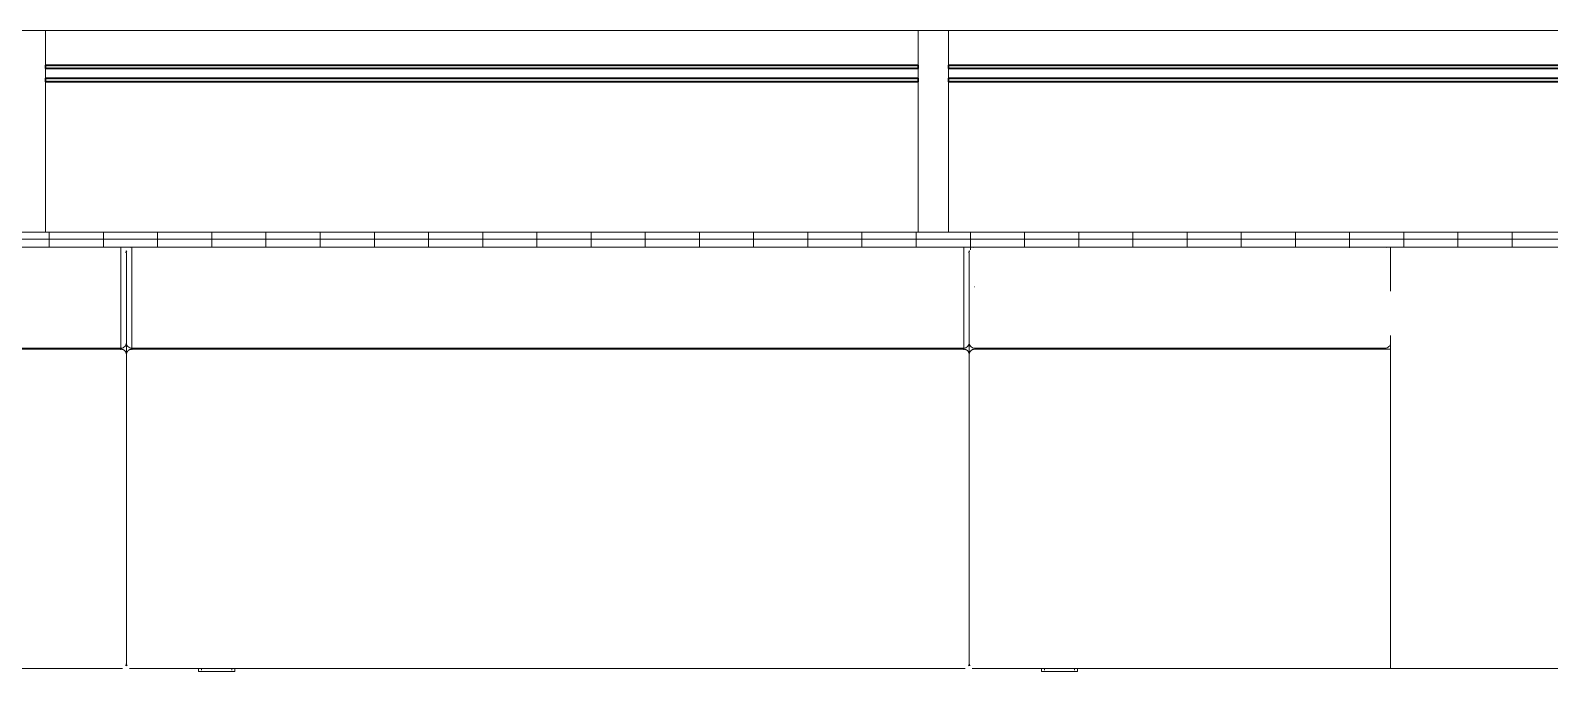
# Model space of a CAD drawing. Header units: millimetres. Extents: x 90978 to 295199, y -4084 to 97293.
# Drawn here: x 158551 to 161074, y 33633 to 34698 of the extents above; entities that cross this region are included whole.
import ezdxf

# ---------------------------------------------------------------- set-up
doc = ezdxf.new("R2010")
doc.units = ezdxf.units.MM
doc.header["$MEASUREMENT"] = 0
for name, color, linetype, lineweight in [('CSM-STL-XX-ZZ-M3-A-XXXX-00001_detached _19_04_21__rvt-1-Level 0$0$A-GENM', 7, 'CONTINUOUS', 9), ('CSM-STL-XX-ZZ-M3-A-XXXX-00001_detached _19_04_21__rvt-1-Level 0$0$A-GLAZ-CURT', 7, 'CONTINUOUS', 9), ('CSM-STL-XX-ZZ-M3-A-XXXX-00001_detached _19_04_21__rvt-1-Level 0$0$A-GLAZ-CWMG', 7, 'CONTINUOUS', 9), ('I-FURN', 8, 'CONTINUOUS', 9)]:
    doc.layers.add(name, color=color, linetype=linetype, lineweight=lineweight)

msp = doc.modelspace()

# ---------------------------------------------------------------- hatches: boundary and pattern name
at = {"layer": 'CSM-STL-XX-ZZ-M3-A-XXXX-00001_detached _19_04_21__rvt-1-Level 0$0$A-GENM'}
h = msp.add_hatch(dxfattribs=at)
h.set_pattern_fill('FP_27', color=256, style=0, pattern_type=2)
h.set_pattern_definition([(0, (159572.184, 34219.324), (0, 13.2), []), (90, (159572.18, 34219.32), (-90, 6e-15), [])])
h.paths.add_polyline_path([(160110.3, 34328.8), (160110.6, 34328.1), (160110.6, 34328.6)], flags=0)
h.paths.add_polyline_path([(160801.3, 34335.1), (160802.5, 34330.6), (160801.6, 34334.3)], flags=0)
h.paths.add_polyline_path([(161501.3, 34335.9), (161501.3, 34330.3), (161503.2, 34331.2), (161502, 34334.3)], flags=0)
h.paths.add_polyline_path([(161501.3, 34337.8), (161501.3, 34335.9), (161503.7, 34337.8), (161507.7, 34335.4), (161509.1, 34332.4), (161510, 34328.8), (161510.3, 34328.3), (161510.3, 34075.4), (161896.6, 34075.4), (161896.6, 34301.2), (161561.8, 34301.2), (161561.8, 34337.8), (161505.8, 34337.8)], flags=0)
h.paths.add_polyline_path([(157247.8, 34075.4), (157310.3, 34075.4), (157311.4, 34333.1), (157313.1, 34335.5), (157317, 34337.8), (157319.3, 34338.1), (158701.3, 34337.8), (158701.3, 34335.1), (158703.7, 34337.8), (158707.7, 34335.4), (158709.1, 34333.6), (158710.6, 34330), (158713.1, 34335.5), (158717, 34337.8), (158719.3, 34336.9), (158719.3, 34338.1), (160103.8, 34337.7), (160108.2, 34334.8), (160109.7, 34331.2), (160110.8, 34330.6), (160113, 34335.4), (160117, 34337.7), (160119.3, 34336.9), (160119.3, 34338.1), (160801.3, 34337.1), (160802, 34335.9), (160803.8, 34337.7), (160807.9, 34335.1), (160809.4, 34332.4), (160810.3, 34333.1), (160810.3, 34338.1), (161561.8, 34338.1), (161561.8, 34363.2), (157247.8, 34363), (157247.8, 34086.4)], flags=0)
h.paths.add_polyline_path([(160117, 34170.7), (160114.8, 34173.2), (160113, 34173), (160115.9, 34171.1)], flags=0)
h.paths.add_polyline_path([(160807.7, 34173), (160810, 34177), (160810.3, 34188.2), (160809.2, 34177), (160808.4, 34174.9)], flags=0)
h.paths.add_polyline_path([(160111.5, 34174.9), (160111.5, 34177.5), (160111, 34176.2)], flags=0)
h.paths.add_polyline_path([(160810.3, 34264.9), (160809.3, 34275), (160810.1, 34274.4), (160810.2, 34270.3)], flags=0)
h.paths.add_polyline_path([(160801.3, 34270.4), (160802.8, 34271.5), (160801.3, 34271.5), (160801.3, 34270.6)], flags=0)
h.paths.add_polyline_path([(160119.3, 34270.4), (160119, 34272.7), (160117.1, 34270.6)], flags=0)
h.paths.add_polyline_path([(160801.3, 34275), (160803.7, 34279.4), (160801.3, 34279.4), (160801.3, 34277.2)], flags=0)
h.paths.add_polyline_path([(160119.3, 34275), (160119.3, 34279.4), (160117.5, 34278.5), (160118.2, 34277.2)], flags=0)
h.paths.add_polyline_path([(160810.3, 34279), (160810, 34279.4), (160810, 34279.1)], flags=0)
h.paths.add_polyline_path([(160810.3, 34328.1), (160810, 34328.6), (160810, 34328.1)], flags=0)
at = {"layer": 'CSM-STL-XX-ZZ-M3-A-XXXX-00001_detached _19_04_21__rvt-1-Level 0$0$A-GLAZ-CURT'}
h = msp.add_hatch(color=256, dxfattribs=at)
h.paths.add_polyline_path([(160025.8, 34612.7), (160025.8, 34618.7), (158575.8, 34618.7), (158575.8, 34612.7), (159492.4, 34612.7)], flags=0)
h.paths.add_polyline_path([(160025.8, 34634.7), (160025.8, 34640.7), (158575.8, 34640.7), (158575.8, 34634.7), (159492.4, 34634.7)], flags=0)
h = msp.add_hatch(color=256, dxfattribs=at)
h.paths.add_polyline_path([(161492.8, 34612.7), (161492.8, 34618.7), (160075.8, 34618.7), (160075.8, 34612.7), (161159.7, 34612.7)], flags=0)
h.paths.add_polyline_path([(161492.8, 34634.7), (161492.8, 34640.7), (160075.8, 34640.7), (160075.8, 34634.7), (161159.7, 34634.7)], flags=0)

# ---------------------------------------------------------------- linework, layer by layer
at = {"layer": 'CSM-STL-XX-ZZ-M3-A-XXXX-00001_detached _19_04_21__rvt-1-Level 0$0$A-GLAZ-CURT', "lineweight": 30}
for p, q in [((160025.8, 34640.7), (158575.8, 34640.7)), ((158575.8, 34640.7), (158575.8, 34634.7)), ((158575.8, 34634.7), (160025.8, 34634.7)), ((160025.8, 34634.7), (160025.8, 34640.7)), ((161492.8, 34640.7), (160075.8, 34640.7)), ((160075.8, 34640.7), (160075.8, 34634.7)), ((160075.8, 34634.7), (161492.8, 34634.7)), ((160025.8, 34618.7), (158575.8, 34618.7)), ((158575.8, 34618.7), (158575.8, 34612.7)), ((158575.8, 34612.7), (160025.8, 34612.7)), ((160025.8, 34612.7), (160025.8, 34618.7)), ((161492.8, 34618.7), (160075.8, 34618.7)), ((160075.8, 34618.7), (160075.8, 34612.7)), ((160075.8, 34612.7), (161492.8, 34612.7))]:
    msp.add_line(p, q, dxfattribs=at)
at = {"layer": 'CSM-STL-XX-ZZ-M3-A-XXXX-00001_detached _19_04_21__rvt-1-Level 0$0$A-GLAZ-CWMG', "lineweight": 20, "extrusion": (0, 0, -1)}
for p, q in [((158575.8, 34698.2), (158525.8, 34698.2)), ((158575.8, 34363.2), (158575.8, 34698.2)), ((160075.8, 34698.2), (160025.8, 34698.2)), ((160025.8, 34698.2), (160025.8, 34363.2)), ((160075.8, 34363.2), (160075.8, 34698.2)), ((158525.8, 34363.2), (158575.8, 34363.2)), ((160025.8, 34363.2), (160075.8, 34363.2))]:
    msp.add_line(p, q, dxfattribs=at)
at = {"layer": 'CSM-STL-XX-ZZ-M3-A-XXXX-00001_detached _19_04_21__rvt-1-Level 0$0$A-GLAZ-CWMG'}
for p, q in [((160025.8, 34698.2), (158575.8, 34698.2)), ((161492.8, 34698.2), (160075.8, 34698.2)), ((160025.8, 34363.2), (158575.8, 34363.2)), ((161492.8, 34363.2), (160075.8, 34363.2))]:
    msp.add_line(p, q, dxfattribs=at)
at = {"layer": 'I-FURN'}
for p, q in [((158701.3, 34338.1), (157319.3, 34338.1)), ((158701.3, 34338.1), (158701.3, 34335.1)), ((158701.3, 34338.1), (158701.3, 34335.1)), ((158701.3, 34338.1), (158701.7, 34338.1)), ((158701.3, 34335.1), (158701.3, 34328.1)), ((158701.3, 34328.1), (158701.3, 34281)), ((158701.3, 34328.1), (158701.3, 34281)), ((158701.7, 34338.1), (158702.1, 34338)), ((158702.1, 34338), (158702.4, 34338)), ((158702.4, 34338), (158702.8, 34337.9)), ((158702.8, 34337.9), (158703.1, 34337.9)), ((158703.1, 34337.9), (158703.5, 34337.8)), ((158710.3, 34329.1), (158709.1, 34329.1)), ((158709.7, 34332.3), (158709.9, 34332)), ((158709.9, 34332), (158710, 34331.6)), ((158710, 34331.6), (158710.1, 34331.3)), ((158710.1, 34331.3), (158710.1, 34330.9)), ((158710.1, 34330.9), (158710.2, 34330.6)), ((158710.2, 34330.6), (158710.3, 34330.2)), ((158710.3, 34329.1), (158710.3, 34329.1)), ((158710.3, 34329.1), (158710.3, 34329.1)), ((158710.3, 34329.1), (158710.3, 34329)), ((158710.3, 34329), (158710.3, 34329.1)), ((158710.3, 34329.1), (158710.3, 34329.1)), ((158710.3, 34329.1), (158710.3, 34329.1)), ((158710.3, 34329), (158710.3, 34329)), ((158710.3, 34329), (158710.3, 34329)), ((158710.3, 34329), (158710.3, 34329)), ((158710.3, 34329), (158710.3, 34329)), ((158710.3, 34329), (158710.3, 34329)), ((158710.3, 34329), (158710.3, 34329)), ((158710.3, 34329), (158710.3, 34329)), ((158710.3, 34329), (158710.3, 34328.9)), ((158710.3, 34328.9), (158710.3, 34329)), ((158710.3, 34329), (158710.3, 34329)), ((158710.3, 34329), (158710.3, 34329)), ((158710.3, 34329), (158710.3, 34329)), ((158710.3, 34329), (158710.3, 34329)), ((158710.3, 34329), (158710.3, 34329)), ((158710.3, 34329), (158710.3, 34329)), ((158710.3, 34329), (158710.3, 34329)), ((158710.3, 34328.6), (158710.3, 34328.9)), ((158710.3, 34328.9), (158710.3, 34328.6)), ((158710.3, 34328.9), (158710.3, 34328.9)), ((158710.3, 34328.9), (158710.3, 34328.9)), ((158710.3, 34328.9), (158710.3, 34328.9)), ((158710.3, 34328.9), (158710.3, 34328.9)), ((158710.3, 34328.9), (158710.3, 34328.8)), ((158710.3, 34328.8), (158710.3, 34328.9)), ((158710.3, 34328.9), (158710.3, 34328.9)), ((158710.3, 34328.9), (158710.3, 34328.9)), ((158710.3, 34328.9), (158710.3, 34328.9)), ((158710.3, 34328.9), (158710.3, 34328.9)), ((158710.3, 34328.8), (158710.3, 34328.8)), ((158710.3, 34328.8), (158710.3, 34328.8)), ((158710.3, 34328.8), (158710.3, 34328.8)), ((158710.3, 34328.8), (158710.3, 34328.7)), ((158710.3, 34328.7), (158710.3, 34328.8)), ((158710.3, 34328.8), (158710.3, 34328.8)), ((158710.3, 34328.8), (158710.3, 34328.8)), ((158710.3, 34328.7), (158710.3, 34328.7)), ((158710.3, 34328.7), (158710.3, 34328.7)), ((158710.3, 34328.7), (158710.3, 34328.6)), ((158710.3, 34328.6), (158710.3, 34328.7)), ((158710.3, 34328.7), (158710.3, 34328.7)), ((158710.3, 34328.7), (158710.3, 34328.7)), ((158710.3, 34328.7), (158710.3, 34328.7)), ((158710.3, 34328.6), (158710.3, 34328.6)), ((158710.3, 34328.6), (158710.3, 34328.6)), ((158710.3, 34328.6), (158710.3, 34328.5)), ((158710.3, 34328.5), (158710.3, 34328.6)), ((158710.3, 34328.6), (158710.3, 34328.6)), ((158710.3, 34328.6), (158710.3, 34328.6)), ((158710.3, 34328.5), (158710.3, 34328.5)), ((158710.3, 34328.5), (158710.3, 34328.5)), ((158710.3, 34328.5), (158710.3, 34328.4)), ((158710.3, 34328.4), (158710.3, 34328.5)), ((158710.3, 34328.5), (158710.3, 34328.5)), ((158710.3, 34328.4), (158710.3, 34328.4)), ((158710.3, 34328.4), (158710.3, 34328.3)), ((158710.3, 34328.3), (158710.3, 34328.4)), ((158710.3, 34328.4), (158710.3, 34328.4)), ((158710.3, 34328.4), (158710.3, 34328.4)), ((158710.3, 34328.3), (158710.3, 34328.3)), ((158710.3, 34328.3), (158710.3, 34328.3)), ((158710.3, 34328.3), (158710.3, 34328.2)), ((158710.3, 34328.2), (158710.3, 34328.3)), ((158710.3, 34328.3), (158710.3, 34328.3)), ((158710.3, 34328.3), (158710.3, 34328.3)), ((158710.3, 34328.2), (158710.3, 34328.2)), ((158710.3, 34328.2), (158710.3, 34328.1)), ((158710.3, 34328.1), (158710.3, 34328.2)), ((158710.3, 34328.2), (158710.3, 34328.2)), ((158710.3, 34328.1), (158710.3, 34048.1)), ((158710.3, 34328.1), (158710.3, 34281)), ((158710.3, 34281), (158710.3, 34328.1)), ((158710.3, 34281), (158710.3, 34328.1)), ((158710.3, 34328.1), (158710.3, 34048.1)), ((158710.3, 34281), (158710.3, 34328.1)), ((158710.3, 34328.1), (158710.3, 34281)), ((158710.3, 34328.1), (158710.3, 34281)), ((158710.3, 34328.1), (158710.3, 34328.1)), ((158710.3, 34328.1), (158710.3, 34328.1)), ((158710.3, 34328.1), (158710.3, 34328.1)), ((158710.3, 34328.1), (158710.3, 34328.1)), ((158710.3, 34328.1), (158710.3, 34328.1)), ((158710.4, 34330.1), (158710.5, 34330.5)), ((158710.5, 34330.8), (158710.6, 34331.2)), ((158710.5, 34330.5), (158710.5, 34330.8)), ((158710.6, 34331.2), (158710.7, 34331.5)), ((158710.7, 34331.5), (158710.8, 34331.9)), ((158710.8, 34331.9), (158710.9, 34332.2)), ((158717.1, 34337.8), (158717.5, 34337.9)), ((158717.5, 34337.9), (158717.8, 34337.9)), ((158717.8, 34337.9), (158718.2, 34338)), ((158718.2, 34338), (158718.5, 34338)), ((158718.5, 34338), (158718.9, 34338)), ((158718.9, 34338), (158719.2, 34338.1)), ((158719.3, 34335.1), (158719.3, 34338.1)), ((160101.3, 34338.1), (158719.3, 34338.1)), ((158719.3, 34335.1), (158719.3, 34338.1)), ((158719.3, 34328.1), (158719.3, 34335.1)), ((158719.3, 34281), (158719.3, 34328.1)), ((158719.3, 34281), (158719.3, 34328.1)), ((160101.3, 34338.1), (160101.3, 34328.1)), ((160101.3, 34338.1), (160101.3, 34328.1)), ((160101.3, 34328.1), (160101.3, 34279.4)), ((160101.3, 34328.1), (160101.3, 34279.4)), ((160110.3, 34329.1), (160109.1, 34329.1)), ((160109.7, 34332.3), (160109.9, 34332)), ((160109.9, 34332), (160110, 34331.6)), ((160110, 34331.6), (160110.1, 34331.3)), ((160110.1, 34331.3), (160110.1, 34330.9)), ((160110.1, 34330.9), (160110.2, 34330.6)), ((160110.2, 34330.6), (160110.3, 34330.2)), ((160110.3, 34329), (160110.3, 34329.1)), ((160110.3, 34329.1), (160110.3, 34329.1)), ((160110.3, 34329.1), (160110.3, 34329.1)), ((160110.3, 34328.9), (160110.3, 34329)), ((160110.3, 34329), (160110.3, 34329)), ((160110.3, 34329), (160110.3, 34329)), ((160110.3, 34329), (160110.3, 34329)), ((160110.3, 34329), (160110.3, 34329)), ((160110.3, 34329), (160110.3, 34329)), ((160110.3, 34329), (160110.3, 34329)), ((160110.3, 34329), (160110.3, 34329)), ((160110.3, 34328.9), (160110.3, 34328.6)), ((160110.3, 34328.8), (160110.3, 34328.9)), ((160110.3, 34328.9), (160110.3, 34328.9)), ((160110.3, 34328.9), (160110.3, 34328.9)), ((160110.3, 34328.9), (160110.3, 34328.9)), ((160110.3, 34328.9), (160110.3, 34328.9)), ((160110.3, 34328.7), (160110.3, 34328.8)), ((160110.3, 34328.8), (160110.3, 34328.8)), ((160110.3, 34328.8), (160110.3, 34328.8)), ((160110.3, 34328.6), (160110.3, 34328.7)), ((160110.3, 34328.7), (160110.3, 34328.7)), ((160110.3, 34328.7), (160110.3, 34328.7)), ((160110.3, 34328.7), (160110.3, 34328.7)), ((160110.3, 34328.5), (160110.3, 34328.6)), ((160110.3, 34328.6), (160110.3, 34328.6)), ((160110.3, 34328.6), (160110.3, 34328.6)), ((160110.3, 34328.4), (160110.3, 34328.5)), ((160110.3, 34328.5), (160110.3, 34328.5)), ((160110.3, 34328.3), (160110.3, 34328.4)), ((160110.3, 34328.4), (160110.3, 34328.4)), ((160110.3, 34328.4), (160110.3, 34328.4)), ((160110.3, 34328.2), (160110.3, 34328.3)), ((160110.3, 34328.3), (160110.3, 34328.3)), ((160110.3, 34328.3), (160110.3, 34328.3)), ((160110.3, 34328.1), (160110.3, 34328.2)), ((160110.3, 34328.2), (160110.3, 34328.2)), ((160110.3, 34328.1), (160110.3, 34048.1)), ((160110.3, 34328.1), (160110.3, 34279.4)), ((160110.3, 34279.4), (160110.3, 34328.1)), ((160110.3, 34328.1), (160110.3, 34279.4)), ((160110.3, 34328.1), (160110.3, 34048.1)), ((160110.3, 34328.1), (160110.3, 34279.4)), ((160110.3, 34328.1), (160110.3, 34328.1)), ((160110.3, 34328.1), (160110.3, 34328.1)), ((160110.4, 34330.1), (160110.5, 34330.5)), ((160110.5, 34330.8), (160110.6, 34331.2)), ((160110.5, 34330.5), (160110.5, 34330.8)), ((160110.6, 34331.2), (160110.7, 34331.5)), ((160110.7, 34331.5), (160110.8, 34331.9)), ((160110.8, 34331.9), (160110.9, 34332.2)), ((160117.1, 34337.8), (160117.5, 34337.9)), ((160117.5, 34337.9), (160117.8, 34337.9)), ((160117.8, 34337.9), (160118.2, 34338)), ((160118.2, 34338), (160118.5, 34338)), ((160118.5, 34338), (160118.9, 34338)), ((160118.9, 34338), (160119.2, 34338.1)), ((160801.3, 34338.1), (160119.3, 34338.1)), ((160801.3, 34338.1), (160801.7, 34338.1)), ((160801.7, 34338.1), (160802.1, 34338)), ((160802.1, 34338), (160802.4, 34338)), ((160802.4, 34338), (160802.8, 34337.9)), ((160802.8, 34337.9), (160803.1, 34337.9)), ((160803.1, 34337.9), (160803.5, 34337.8)), ((160809.7, 34332.3), (160809.9, 34332)), ((160809.9, 34332), (160810, 34331.6)), ((160810, 34331.6), (160810.1, 34331.3)), ((160810.1, 34331.3), (160810.1, 34330.9)), ((160810.1, 34330.9), (160810.2, 34330.6)), ((160810.2, 34330.6), (160810.3, 34330.2)), ((161501.3, 34338.1), (160810.3, 34338.1)), ((160810.3, 34330.3), (160810.3, 34338.1)), ((160810.3, 34328.1), (160810.3, 34330.3)), ((160810.3, 34279.4), (160810.3, 34328.1)), ((158701.3, 34281), (158701.3, 34274.8)), ((158701.3, 34274.8), (158701.3, 34271.2)), ((158701.3, 34274.8), (158701.3, 34271.2)), ((158701.3, 34271.2), (158701.3, 34170.4)), ((158701.3, 34271.2), (158701.3, 34170.4)), ((158710.3, 34281), (158710.3, 34280.9)), ((158710.3, 34280.9), (158710.3, 34281)), ((158710.3, 34280.9), (158710.3, 34280.9)), ((158710.3, 34280.9), (158710.3, 34280.8)), ((158710.3, 34280.8), (158710.3, 34280.9)), ((158710.3, 34280.9), (158710.3, 34280.9)), ((158710.3, 34280.9), (158710.3, 34280.9)), ((158710.3, 34280.8), (158710.3, 34280.8)), ((158710.3, 34280.8), (158710.3, 34280.8)), ((158710.3, 34280.8), (158710.3, 34280.7)), ((158710.3, 34280.7), (158710.3, 34280.8)), ((158710.3, 34280.8), (158710.3, 34280.8)), ((158710.3, 34280.7), (158710.3, 34280.7)), ((158710.3, 34280.7), (158710.3, 34280.7)), ((158710.3, 34280.7), (158710.3, 34280.6)), ((158710.3, 34280.6), (158710.3, 34280.7)), ((158710.3, 34280.7), (158710.3, 34280.7)), ((158710.3, 34280.7), (158710.3, 34280.7)), ((158710.3, 34280.6), (158710.3, 34280.6)), ((158710.3, 34280.6), (158710.3, 34280.5)), ((158710.3, 34280.5), (158710.3, 34280.6)), ((158710.3, 34280.6), (158710.3, 34280.6)), ((158710.3, 34280.6), (158710.3, 34280.6)), ((158710.3, 34280.3), (158710.3, 34280.5)), ((158710.3, 34280.5), (158710.3, 34280.3)), ((158710.3, 34280.5), (158710.3, 34280.5)), ((158710.3, 34280.5), (158710.3, 34280.5)), ((158710.3, 34280.5), (158710.3, 34280.4)), ((158710.3, 34280.4), (158710.3, 34280.5)), ((158710.3, 34280.5), (158710.3, 34280.5)), ((158710.3, 34280.5), (158710.3, 34280.5)), ((158710.3, 34280.4), (158710.3, 34280.4)), ((158710.3, 34280.4), (158710.3, 34280.4)), ((158710.3, 34280.4), (158710.3, 34280.3)), ((158710.3, 34280.3), (158710.3, 34280.4)), ((158710.3, 34280.4), (158710.3, 34280.4)), ((158710.3, 34280.4), (158710.3, 34280.4)), ((158710.3, 34280.3), (158710.3, 34280.3)), ((158710.3, 34280.3), (158710.3, 34280.3)), ((158710.3, 34280.3), (158710.3, 34280.2)), ((158710.3, 34280.2), (158710.3, 34280.3)), ((158710.3, 34280.3), (158710.3, 34280.3)), ((158710.3, 34280.3), (158710.3, 34280.3)), ((158710.3, 34280.2), (158710.3, 34280.2)), ((158710.3, 34280.2), (158710.3, 34280.2)), ((158710.3, 34280.2), (158710.3, 34280.2)), ((158710.3, 34280.2), (158710.3, 34280.1)), ((158710.3, 34280.1), (158710.3, 34280.2)), ((158710.3, 34280.2), (158710.3, 34280.2)), ((158710.3, 34280.2), (158710.3, 34280.2)), ((158710.3, 34280.2), (158710.3, 34280.2)), ((158710.3, 34280.1), (158710.3, 34280.1)), ((158710.3, 34280.1), (158710.3, 34280.1)), ((158710.3, 34280.1), (158710.3, 34280.1)), ((158710.3, 34280.1), (158710.3, 34280.1)), ((158710.3, 34280.1), (158710.3, 34280)), ((158710.3, 34280), (158710.3, 34280.1)), ((158710.3, 34280.1), (158710.3, 34280.1)), ((158710.3, 34280.1), (158710.3, 34280.1)), ((158710.3, 34280.1), (158710.3, 34280.1)), ((158710.3, 34280.1), (158710.3, 34280.1)), ((158710.3, 34236.1), (158710.3, 34280)), ((158710.3, 34236.1), (158710.3, 34280)), ((158710.3, 34280), (158710.3, 34236.1)), ((158710.3, 34280), (158710.3, 34236.1)), ((158710.3, 34280), (158710.3, 34280)), ((158710.3, 34280), (158710.3, 34280)), ((158710.3, 34280), (158710.3, 34280)), ((158710.3, 34280), (158710.3, 34280)), ((158710.3, 34280), (158710.3, 34280)), ((158710.3, 34280), (158710.3, 34243.5)), ((158710.3, 34254.3), (158710.3, 34280)), ((158710.3, 34280), (158710.3, 34280)), ((158710.3, 34280), (158710.3, 34280)), ((158710.3, 34280), (158710.3, 34280)), ((158710.3, 34280), (158710.3, 34280)), ((158719.3, 34274.8), (158719.3, 34281)), ((158719.3, 34271.2), (158719.3, 34274.8)), ((158719.3, 34271.2), (158719.3, 34274.8)), ((158719.3, 34170.4), (158719.3, 34271.2)), ((158719.3, 34170.4), (158719.3, 34271.2)), ((160101.3, 34279.4), (160101.3, 34270.4)), ((160101.3, 34279.4), (160101.3, 34270.4)), ((160110.3, 34279.3), (160110.3, 34279.4)), ((160110.3, 34279.4), (160110.3, 34279.4)), ((160110.3, 34279.4), (160110.3, 34279.4)), ((160110.3, 34279.2), (160110.3, 34279.3)), ((160110.3, 34279.3), (160110.3, 34279.3)), ((160110.3, 34279.3), (160110.3, 34279.3)), ((160110.3, 34279.2), (160110.3, 34278.8)), ((160110.3, 34279.1), (160110.3, 34279.2)), ((160110.3, 34279.2), (160110.3, 34279.2)), ((160110.3, 34279), (160110.3, 34279.1)), ((160110.3, 34279.1), (160110.3, 34279.1)), ((160110.3, 34279.1), (160110.3, 34279.1)), ((160110.3, 34278.9), (160110.3, 34279)), ((160110.3, 34279), (160110.3, 34279)), ((160110.3, 34279), (160110.3, 34279)), ((160110.3, 34278.8), (160110.3, 34278.9)), ((160110.3, 34278.9), (160110.3, 34278.9)), ((160110.3, 34278.9), (160110.3, 34278.9)), ((160110.3, 34278.7), (160110.3, 34278.8)), ((160110.3, 34278.8), (160110.3, 34278.8)), ((160110.3, 34278.8), (160110.3, 34278.8)), ((160110.3, 34278.6), (160110.3, 34278.7)), ((160110.3, 34278.7), (160110.3, 34278.7)), ((160110.3, 34278.7), (160110.3, 34278.7)), ((160110.3, 34278.7), (160110.3, 34278.7)), ((160110.3, 34278.5), (160110.3, 34278.6)), ((160110.3, 34278.6), (160110.3, 34278.6)), ((160110.3, 34278.6), (160110.3, 34278.6)), ((160110.3, 34278.6), (160110.3, 34278.6)), ((160110.3, 34278.5), (160110.3, 34241.1)), ((160110.3, 34278.5), (160110.3, 34241.1)), ((160110.3, 34262.2), (160110.3, 34278.5)), ((160110.3, 34278.5), (160110.3, 34278.5)), ((160810.3, 34265.2), (160810.3, 34279.7)), ((158710.3, 34222.4), (158710.3, 34254.3)), ((160101.3, 34270.4), (160101.3, 34170.4)), ((160101.3, 34270.4), (160101.3, 34170.4)), ((160110.3, 34245.9), (160110.3, 34262.2)), ((160110.3, 34231.2), (160110.3, 34245.9)), ((158710.3, 34243.5), (158710.3, 34213.8)), ((158710.3, 34202.6), (158710.3, 34236.1)), ((158710.3, 34202.6), (158710.3, 34236.1)), ((158710.3, 34236.1), (158710.3, 34202.6)), ((158710.3, 34236.1), (158710.3, 34202.6)), ((158710.3, 34197.5), (158710.3, 34222.4)), ((160110.3, 34241.1), (160110.3, 34211.9)), ((160110.3, 34241.1), (160110.3, 34211.9)), ((160110.3, 34218.3), (160110.3, 34231.2)), ((158710.3, 34213.8), (158710.3, 34191)), ((158710.3, 34179.4), (158710.3, 34202.6)), ((158710.3, 34179.4), (158710.3, 34202.6)), ((158710.3, 34202.6), (158710.3, 34179.4)), ((158710.3, 34202.6), (158710.3, 34179.4)), ((158710.3, 34179.4), (158710.3, 34197.5)), ((160110.3, 34207), (160110.3, 34218.3)), ((160110.3, 34211.9), (160110.3, 34191.3)), ((160110.3, 34211.9), (160110.3, 34191.3)), ((160110.3, 34197.5), (160110.3, 34207)), ((160110.3, 34189.7), (160110.3, 34197.5)), ((158701.3, 34170.4), (157319.3, 34170.4)), ((158701.3, 34170.4), (158701.3, 34167.7)), ((158701.3, 34170.4), (158701.3, 34167.7)), ((158710.3, 34191), (158710.3, 34179.4)), ((158710.3, 34179.4), (158710.3, 34158.8)), ((158710.3, 34158.8), (158710.3, 34179.4)), ((158710.3, 34158.8), (158710.3, 34179.4)), ((158710.3, 34179.4), (158710.3, 34158.8)), ((158710.3, 34179.4), (158710.3, 34158.8)), ((158719.3, 34167.7), (158719.3, 34170.4)), ((158719.3, 34167.7), (158719.3, 34170.4)), ((160101.3, 34170.4), (158719.3, 34170.4)), ((160101.3, 34170.4), (160101.3, 34167.7)), ((160101.3, 34170.4), (160101.3, 34167.7)), ((160110.3, 34191.3), (160110.3, 34179.4)), ((160110.3, 34191.3), (160110.3, 34179.4)), ((160110.3, 34183.6), (160110.3, 34189.7)), ((160110.3, 34179.4), (160110.3, 34183.6)), ((160110.3, 34179.4), (160110.3, 34158.8)), ((160110.3, 34179.4), (160110.3, 34158.8)), ((160801.3, 34170.4), (160119.3, 34170.4)), ((160810.3, 34179.4), (160810.3, 34191.3)), ((160810.3, 34164.1), (160810.3, 34178.4)), ((158701.3, 34168.7), (157319.3, 34168.7)), ((158701.3, 34168.7), (158701.7, 34168.6)), ((158701.7, 34168.6), (158702.1, 34168.6)), ((158702.1, 34168.6), (158702.4, 34168.6)), ((158702.4, 34168.6), (158702.8, 34168.5)), ((158702.8, 34168.5), (158703.1, 34168.5)), ((158703.1, 34168.5), (158703.5, 34168.4)), ((158703.5, 34168.4), (158703.8, 34168.3)), ((158703.8, 34168.3), (158704.2, 34168.2)), ((158704.2, 34168.2), (158704.5, 34168.1)), ((158704.5, 34168.1), (158704.8, 34167.9)), ((158704.8, 34167.9), (158705.2, 34167.8)), ((158705.2, 34167.8), (158705.5, 34167.6)), ((158705.5, 34167.6), (158705.8, 34167.5)), ((158705.8, 34167.5), (158706.1, 34167.3)), ((158706.1, 34167.3), (158706.4, 34167.1)), ((158706.4, 34167.1), (158706.7, 34166.9)), ((158706.7, 34166.9), (158707, 34166.7)), ((158707, 34166.7), (158707.3, 34166.4)), ((158707.3, 34166.4), (158707.5, 34166.2)), ((158707.5, 34166.2), (158707.8, 34165.9)), ((158707.8, 34165.9), (158708, 34165.7)), ((158708, 34165.7), (158708.3, 34165.4)), ((158708.3, 34165.4), (158708.5, 34165.1)), ((158708.5, 34165.1), (158708.7, 34164.8)), ((158708.7, 34164.8), (158708.9, 34164.5)), ((158708.9, 34164.5), (158709.1, 34164.2)), ((158709.1, 34164.2), (158709.3, 34163.9)), ((158709.3, 34163.9), (158709.4, 34163.6)), ((158709.4, 34163.6), (158709.6, 34163.2)), ((158709.6, 34163.2), (158709.7, 34162.9)), ((158709.7, 34162.9), (158709.9, 34162.6)), ((158709.9, 34162.6), (158710, 34162.2)), ((158710, 34162.2), (158710.1, 34161.9)), ((158710.1, 34161.9), (158710.1, 34161.5)), ((158710.1, 34161.5), (158710.2, 34161.2)), ((158710.2, 34161.2), (158710.3, 34160.8)), ((158710.3, 34160.8), (158710.3, 34160.5)), ((158710.3, 34160.5), (158710.3, 34160.1)), ((158710.3, 34160), (158710.4, 34160.4)), ((158710.3, 34160.1), (158710.3, 34159.8)), ((158710.3, 34159.7), (158710.3, 34160)), ((158710.3, 34159.8), (158710.3, 34159.7)), ((158710.4, 34160.7), (158710.5, 34161.1)), ((158710.4, 34160.4), (158710.4, 34160.7)), ((158710.5, 34161.4), (158710.6, 34161.8)), ((158710.5, 34161.1), (158710.5, 34161.4)), ((158710.6, 34161.8), (158710.7, 34162.1)), ((158710.7, 34162.1), (158710.8, 34162.5)), ((158710.8, 34162.5), (158710.9, 34162.8)), ((158710.9, 34162.8), (158711.1, 34163.2)), ((158711.1, 34163.2), (158711.2, 34163.5)), ((158711.2, 34163.5), (158711.4, 34163.8)), ((158711.4, 34163.8), (158711.5, 34164.1)), ((158711.5, 34164.1), (158711.7, 34164.4)), ((158711.7, 34164.4), (158711.9, 34164.7)), ((158711.9, 34164.7), (158712.1, 34165)), ((158712.1, 34165), (158712.3, 34165.3)), ((158712.3, 34165.3), (158712.6, 34165.6)), ((158712.6, 34165.6), (158712.8, 34165.9)), ((158712.8, 34165.9), (158713.1, 34166.1)), ((158713.1, 34166.1), (158713.3, 34166.4)), ((158713.3, 34166.4), (158713.6, 34166.6)), ((158713.6, 34166.6), (158713.9, 34166.8)), ((158713.9, 34166.8), (158714.2, 34167)), ((158714.2, 34167), (158714.5, 34167.2)), ((158714.5, 34167.2), (158714.8, 34167.4)), ((158714.8, 34167.4), (158715.1, 34167.6)), ((158715.1, 34167.6), (158715.4, 34167.8)), ((158715.4, 34167.8), (158715.7, 34167.9)), ((158715.7, 34167.9), (158716.1, 34168)), ((158716.1, 34168), (158716.4, 34168.2)), ((158716.4, 34168.2), (158716.8, 34168.3)), ((158716.8, 34168.3), (158717.1, 34168.4)), ((158717.1, 34168.4), (158717.5, 34168.5)), ((158717.5, 34168.5), (158717.8, 34168.5)), ((158717.8, 34168.5), (158718.2, 34168.6)), ((158718.2, 34168.6), (158718.5, 34168.6)), ((158718.5, 34168.6), (158718.9, 34168.6)), ((158718.9, 34168.6), (158719.2, 34168.7)), ((158719.2, 34168.7), (158719.3, 34168.7)), ((160101.3, 34168.7), (158719.3, 34168.7)), ((160101.3, 34168.7), (160101.7, 34168.6)), ((160101.7, 34168.6), (160102.1, 34168.6)), ((160102.1, 34168.6), (160102.4, 34168.6)), ((160102.4, 34168.6), (160102.8, 34168.5)), ((160102.8, 34168.5), (160103.1, 34168.5)), ((160103.1, 34168.5), (160103.5, 34168.4)), ((160103.5, 34168.4), (160103.8, 34168.3)), ((160103.8, 34168.3), (160104.2, 34168.2)), ((160104.2, 34168.2), (160104.5, 34168.1)), ((160104.5, 34168.1), (160104.8, 34167.9)), ((160104.8, 34167.9), (160105.2, 34167.8)), ((160105.2, 34167.8), (160105.5, 34167.6)), ((160105.5, 34167.6), (160105.8, 34167.5)), ((160105.8, 34167.5), (160106.1, 34167.3)), ((160106.1, 34167.3), (160106.4, 34167.1)), ((160106.4, 34167.1), (160106.7, 34166.9)), ((160106.7, 34166.9), (160107, 34166.7)), ((160107, 34166.7), (160107.3, 34166.4)), ((160107.3, 34166.4), (160107.5, 34166.2)), ((160107.5, 34166.2), (160107.8, 34165.9)), ((160107.8, 34165.9), (160108, 34165.7)), ((160108, 34165.7), (160108.3, 34165.4)), ((160108.3, 34165.4), (160108.5, 34165.1)), ((160108.5, 34165.1), (160108.7, 34164.8)), ((160108.7, 34164.8), (160108.9, 34164.5)), ((160108.9, 34164.5), (160109.1, 34164.2)), ((160109.1, 34164.2), (160109.3, 34163.9)), ((160109.3, 34163.9), (160109.4, 34163.6)), ((160109.4, 34163.6), (160109.6, 34163.2)), ((160109.6, 34163.2), (160109.7, 34162.9)), ((160109.7, 34162.9), (160109.9, 34162.6)), ((160109.9, 34162.6), (160110, 34162.2)), ((160110, 34162.2), (160110.1, 34161.9)), ((160110.1, 34161.9), (160110.1, 34161.5)), ((160110.1, 34161.5), (160110.2, 34161.2)), ((160110.2, 34161.2), (160110.3, 34160.8)), ((160110.3, 34160.8), (160110.3, 34160.5)), ((160110.3, 34160.5), (160110.3, 34160.1)), ((160110.3, 34160), (160110.4, 34160.4)), ((160110.3, 34160.1), (160110.3, 34159.8)), ((160110.3, 34159.7), (160110.3, 34160)), ((160110.3, 34159.8), (160110.3, 34159.7)), ((160110.4, 34160.7), (160110.5, 34161.1)), ((160110.4, 34160.4), (160110.4, 34160.7)), ((160110.5, 34161.4), (160110.6, 34161.8)), ((160110.5, 34161.1), (160110.5, 34161.4)), ((160110.6, 34161.8), (160110.7, 34162.1)), ((160110.7, 34162.1), (160110.8, 34162.5)), ((160110.8, 34162.5), (160110.9, 34162.8)), ((160110.9, 34162.8), (160111.1, 34163.2)), ((160111.1, 34163.2), (160111.2, 34163.5)), ((160111.2, 34163.5), (160111.4, 34163.8)), ((160111.4, 34163.8), (160111.5, 34164.1)), ((160111.5, 34164.1), (160111.7, 34164.4)), ((160111.7, 34164.4), (160111.9, 34164.7)), ((160111.9, 34164.7), (160112.1, 34165)), ((160112.1, 34165), (160112.3, 34165.3)), ((160112.3, 34165.3), (160112.6, 34165.6)), ((160112.6, 34165.6), (160112.8, 34165.9)), ((160112.8, 34165.9), (160113.1, 34166.1)), ((160113.1, 34166.1), (160113.3, 34166.4)), ((160113.3, 34166.4), (160113.6, 34166.6)), ((160113.6, 34166.6), (160113.9, 34166.8)), ((160113.9, 34166.8), (160114.2, 34167)), ((160114.2, 34167), (160114.5, 34167.2)), ((160114.5, 34167.2), (160114.8, 34167.4)), ((160114.8, 34167.4), (160115.1, 34167.6)), ((160115.1, 34167.6), (160115.4, 34167.8)), ((160115.4, 34167.8), (160115.7, 34167.9)), ((160115.7, 34167.9), (160116.1, 34168)), ((160116.1, 34168), (160116.4, 34168.2)), ((160116.4, 34168.2), (160116.8, 34168.3)), ((160116.8, 34168.3), (160117.1, 34168.4)), ((160117.1, 34168.4), (160117.5, 34168.5)), ((160117.5, 34168.5), (160117.8, 34168.5)), ((160117.8, 34168.5), (160118.2, 34168.6)), ((160118.2, 34168.6), (160118.5, 34168.6)), ((160118.5, 34168.6), (160118.9, 34168.6)), ((160118.9, 34168.6), (160119.2, 34168.7)), ((160119.2, 34168.7), (160119.3, 34168.7)), ((160810.3, 34168.7), (160119.3, 34168.7)), ((160810.3, 34164.5), (160810.3, 34159.8)), ((160810.3, 34159.8), (160810.3, 34101.1)), ((160810.3, 34044.5), (160810.3, 34101.1)), ((158710.3, 34048.1), (158710.3, 33648.1)), ((158710.3, 34048.1), (158710.3, 33646.9)), ((160110.3, 34048.1), (160110.3, 33646.9)), ((160110.3, 34048.1), (160110.3, 33648.1)), ((160810.3, 34044.5), (160810.3, 33963.8)), ((160810.3, 33910.7), (160810.3, 33963.8)), ((160810.3, 33910.7), (160810.3, 33821.5)), ((160810.3, 33777.5), (160810.3, 33821.5)), ((160810.3, 33777.5), (160810.3, 33645.9)), ((158709.3, 33642.9), (158709.2, 33642.6)), ((158709.5, 33643.2), (158709.3, 33642.9)), ((158709.6, 33643.6), (158709.5, 33643.2)), ((158709.8, 33643.9), (158709.6, 33643.6)), ((158709.9, 33644.2), (158709.8, 33643.9)), ((158710, 33644.6), (158709.9, 33644.2)), ((158710.1, 33644.9), (158710, 33644.6)), ((158710.2, 33645.3), (158710.1, 33644.9)), ((158710.3, 33646), (158710.2, 33645.6)), ((158710.2, 33645.6), (158710.2, 33645.3)), ((158710.3, 33647), (158710.3, 33647.1)), ((158710.3, 33647.1), (158710.3, 33646.7)), ((158710.4, 33646.6), (158710.3, 33647)), ((158710.3, 33646.7), (158710.3, 33646.3)), ((158710.3, 33646.3), (158710.3, 33646)), ((158710.4, 33646.2), (158710.4, 33646.6)), ((158710.4, 33645.9), (158710.4, 33646.2)), ((158710.5, 33645.5), (158710.4, 33645.9)), ((158710.5, 33645.2), (158710.5, 33645.5)), ((158710.6, 33644.8), (158710.5, 33645.2)), ((158710.7, 33644.5), (158710.6, 33644.8)), ((158710.8, 33644.1), (158710.7, 33644.5)), ((158711, 33643.8), (158710.8, 33644.1)), ((158711.1, 33643.5), (158711, 33643.8)), ((158711.2, 33643.1), (158711.1, 33643.5)), ((158711.4, 33642.8), (158711.2, 33643.1)), ((158711.6, 33642.5), (158711.4, 33642.8)), ((160109.3, 33642.9), (160109.2, 33642.6)), ((160109.5, 33643.2), (160109.3, 33642.9)), ((160109.6, 33643.6), (160109.5, 33643.2)), ((160109.8, 33643.9), (160109.6, 33643.6)), ((160109.9, 33644.2), (160109.8, 33643.9)), ((160110, 33644.6), (160109.9, 33644.2)), ((160110.1, 33644.9), (160110, 33644.6)), ((160110.2, 33645.3), (160110.1, 33644.9)), ((160110.3, 33646), (160110.2, 33645.6)), ((160110.2, 33645.6), (160110.2, 33645.3)), ((160110.3, 33647.1), (160110.3, 33646.7)), ((160110.3, 33647), (160110.3, 33647.1)), ((160110.4, 33646.6), (160110.3, 33647)), ((160110.3, 33646.7), (160110.3, 33646.3)), ((160110.3, 33646.3), (160110.3, 33646)), ((160110.4, 33646.2), (160110.4, 33646.6)), ((160110.4, 33645.9), (160110.4, 33646.2)), ((160110.5, 33645.5), (160110.4, 33645.9)), ((160110.5, 33645.2), (160110.5, 33645.5)), ((160110.6, 33644.8), (160110.5, 33645.2)), ((160110.7, 33644.5), (160110.6, 33644.8)), ((160110.8, 33644.1), (160110.7, 33644.5)), ((160111, 33643.8), (160110.8, 33644.1)), ((160111.1, 33643.5), (160111, 33643.8)), ((160111.2, 33643.1), (160111.1, 33643.5)), ((160111.4, 33642.8), (160111.2, 33643.1)), ((160111.6, 33642.5), (160111.4, 33642.8)), ((160810.3, 33638.1), (160810.3, 33645.9)), ((160810.3, 33645.9), (160810.3, 33638.1)), ((157315.3, 33638.1), (158702.5, 33638.1)), ((157319.3, 33638.1), (158701.3, 33638.1)), ((158701.8, 33638.1), (158701.4, 33638.1)), ((158702.2, 33638.1), (158701.8, 33638.1)), ((158702.5, 33638.1), (158702.2, 33638.1)), ((158702.9, 33638.2), (158702.5, 33638.1)), ((158703.2, 33638.3), (158702.9, 33638.2)), ((158703.6, 33638.3), (158703.2, 33638.3)), ((158715.3, 33638.1), (160102.5, 33638.1)), ((158717.6, 33638.2), (158717.2, 33638.3)), ((158717.9, 33638.2), (158717.6, 33638.2)), ((158718.3, 33638.1), (158717.9, 33638.2)), ((158718.6, 33638.1), (158718.3, 33638.1)), ((158719, 33638.1), (158718.6, 33638.1)), ((158719.3, 33638.1), (158719, 33638.1)), ((158719.3, 33638.1), (160101.3, 33638.1)), ((158830.3, 33638.1), (158830.3, 33633.1)), ((158830.3, 33633.1), (158831.4, 33633.1)), ((158890.3, 33633.1), (158830.3, 33633.1)), ((158835.3, 33638.1), (158835.3, 33635.6)), ((158885.3, 33635.6), (158885.3, 33638.1)), ((158889.3, 33633.1), (158890.3, 33633.1)), ((158890.3, 33633.1), (158890.3, 33638.1)), ((160101.8, 33638.1), (160101.4, 33638.1)), ((160102.2, 33638.1), (160101.8, 33638.1)), ((160102.5, 33638.1), (160102.2, 33638.1)), ((160102.9, 33638.2), (160102.5, 33638.1)), ((160103.2, 33638.3), (160102.9, 33638.2)), ((160103.6, 33638.3), (160103.2, 33638.3)), ((160115.3, 33638.1), (161502.5, 33638.1)), ((160117.6, 33638.2), (160117.2, 33638.3)), ((160117.9, 33638.2), (160117.6, 33638.2)), ((160118.3, 33638.1), (160117.9, 33638.2)), ((160118.6, 33638.1), (160118.3, 33638.1)), ((160119, 33638.1), (160118.6, 33638.1)), ((160119.3, 33638.1), (160119, 33638.1)), ((160119.3, 33638.1), (160810.3, 33638.1)), ((160230.3, 33638.1), (160230.3, 33633.1)), ((160230.3, 33633.1), (160231.4, 33633.1)), ((160290.3, 33633.1), (160230.3, 33633.1)), ((160235.3, 33638.1), (160235.3, 33635.6)), ((160285.3, 33635.6), (160285.3, 33638.1)), ((160289.3, 33633.1), (160290.3, 33633.1)), ((160290.3, 33633.1), (160290.3, 33638.1)), ((160810.3, 33638.1), (161501.3, 33638.1))]:
    msp.add_line(p, q, dxfattribs=at)
for centre, major_axis, ratio, start_param, end_param in [((158701.3, 34179.4), (-9, 0), 0.996437, 1.570796, 3.141593), ((158719.3, 34179.4), (9, 0), 0.996437, 3.141593, 3.403389), ((158719.3, 34179.4), (9, 0), 0.996437, 3.403389, 3.665188), ((158719.3, 34179.4), (9, 0), 0.996437, 3.665189, 3.926988), ((158719.3, 34179.4), (9, 0), 0.996437, 3.926989, 4.712389), ((160101.3, 34179.4), (9, 0), 0.997091, 4.712389, 6.283185), ((160119.3, 34179.4), (9, 0), 0.997091, 3.141593, 4.712389), ((160801.3, 34179.4), (-9, 0), 0.997091, 1.570797, 2.356225), ((160801.3, 34179.4), (9, 0), 0.997091, 5.497828, 5.759627), ((160801.3, 34179.4), (9, 0), 0.997091, 5.759635, 6.021436), ((160801.3, 34179.4), (9, 0), 0.997091, 6.021439, 6.283185)]:
    msp.add_ellipse(centre, major_axis=major_axis, ratio=ratio, start_param=start_param, end_param=end_param, dxfattribs=at)

doc.saveas('drawing.dxf')
